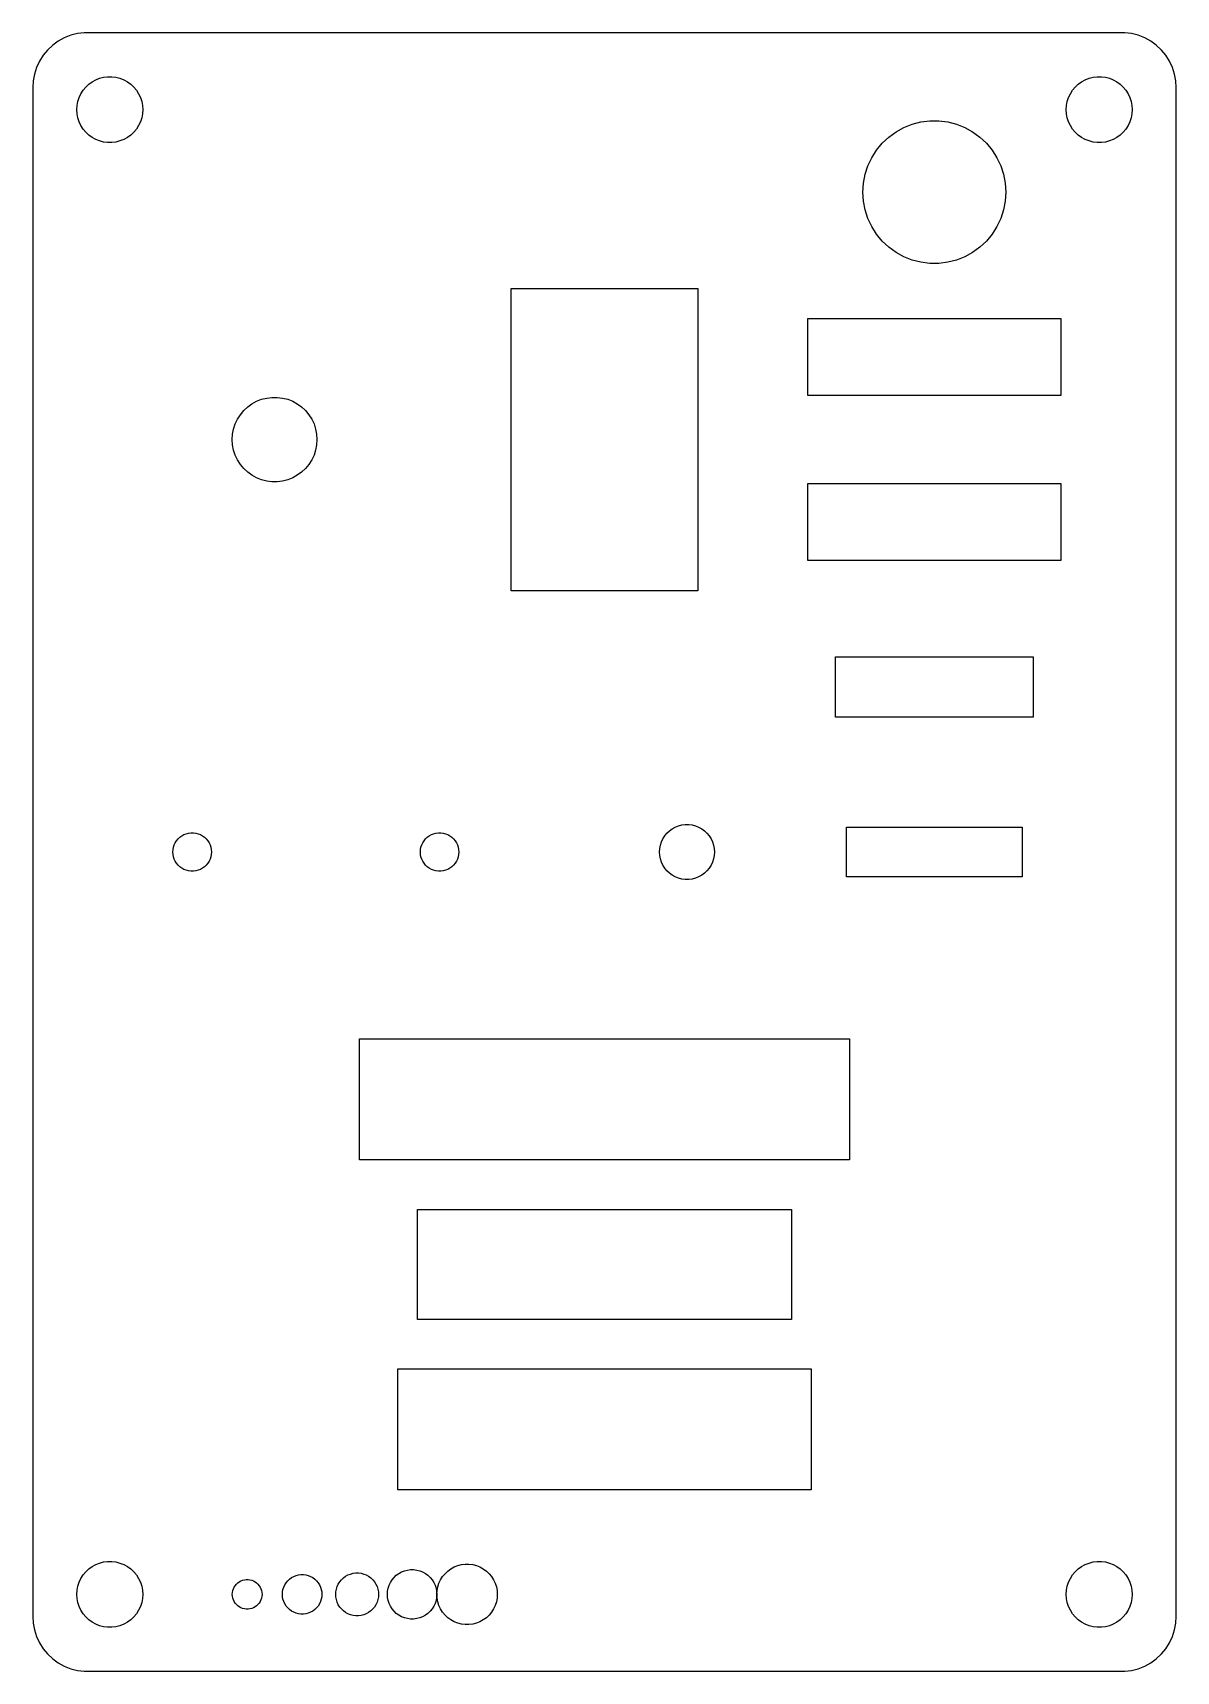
# Model space of a CAD drawing. Header units: metres. Extents: x -52 to 52, y -74 to 3413.
# Drawn here: x -52 to 52, y 2310.5 to 2459.5 of the extents above; entities that cross this region are included whole.
import ezdxf

# ---------------------------------------------------------------- set-up
doc = ezdxf.new("R2010")
doc.units = ezdxf.units.M

msp = doc.modelspace()

# ---------------------------------------------------------------- linework, layer by layer
for p, q in [((-50.1871, 2458.35), (-50.6448, 2457.92)), ((-49.6791, 2458.72), (-50.1871, 2458.35)), ((-49.1289, 2459.02), (-49.6791, 2458.72)), ((-48.5451, 2459.26), (-49.1289, 2459.02)), ((-47.9369, 2459.41), (-48.5451, 2459.26)), ((-47.3139, 2459.49), (-47.9369, 2459.41)), ((47.3139, 2459.49), (-47.3139, 2459.49)), ((47.9369, 2459.41), (47.3139, 2459.49)), ((48.5451, 2459.26), (47.9369, 2459.41)), ((49.1289, 2459.02), (48.5451, 2459.26)), ((49.6791, 2458.72), (49.1289, 2459.02)), ((50.1871, 2458.35), (49.6791, 2458.72)), ((50.6448, 2457.92), (50.1871, 2458.35)), ((-51.3815, 2456.91), (-51.6489, 2456.34)), ((-51.0451, 2457.44), (-51.3815, 2456.91)), ((-50.6448, 2457.92), (-51.0451, 2457.44)), ((51.0451, 2457.44), (50.6448, 2457.92)), ((51.3815, 2456.91), (51.0451, 2457.44)), ((51.6489, 2456.34), (51.3815, 2456.91)), ((-51.8429, 2455.74), (-51.9606, 2455.13)), ((-51.6489, 2456.34), (-51.8429, 2455.74)), ((-46.6075, 2455.03), (-46.2773, 2455.21)), ((-46.2773, 2455.21), (-45.927, 2455.35)), ((-45.927, 2455.35), (-45.5621, 2455.45)), ((-45.5621, 2455.45), (-45.1884, 2455.49)), ((-45.1884, 2455.49), (-44.8116, 2455.49)), ((-44.8116, 2455.49), (-44.4379, 2455.45)), ((-44.4379, 2455.45), (-44.0729, 2455.35)), ((-44.0729, 2455.35), (-43.7227, 2455.21)), ((-43.7227, 2455.21), (-43.3925, 2455.03)), ((43.3925, 2455.03), (43.7227, 2455.21)), ((43.7227, 2455.21), (44.0729, 2455.35)), ((44.0729, 2455.35), (44.4379, 2455.45)), ((44.4379, 2455.45), (44.8116, 2455.49)), ((44.8116, 2455.49), (45.1884, 2455.49)), ((45.1884, 2455.49), (45.5621, 2455.45)), ((45.5621, 2455.45), (45.927, 2455.35)), ((45.927, 2455.35), (46.2773, 2455.21)), ((46.2773, 2455.21), (46.6075, 2455.03)), ((51.8429, 2455.74), (51.6489, 2456.34)), ((51.9606, 2455.13), (51.8429, 2455.74)), ((-51.9606, 2455.13), (-52, 2454.5)), ((-52, 2454.5), (-52, 2315.5)), ((-47.7893, 2453.6), (-47.6289, 2453.95)), ((-47.6289, 2453.95), (-47.427, 2454.26)), ((-47.427, 2454.26), (-47.1869, 2454.55)), ((-47.1869, 2454.55), (-46.9123, 2454.81)), ((-46.9123, 2454.81), (-46.6075, 2455.03)), ((-43.3925, 2455.03), (-43.0877, 2454.81)), ((-43.0877, 2454.81), (-42.8131, 2454.55)), ((-42.8131, 2454.55), (-42.5729, 2454.26)), ((-42.5729, 2454.26), (-42.3711, 2453.95)), ((-42.3711, 2453.95), (-42.2107, 2453.6)), ((42.2107, 2453.6), (42.3711, 2453.95)), ((42.3711, 2453.95), (42.5729, 2454.26)), ((42.5729, 2454.26), (42.8131, 2454.55)), ((42.8131, 2454.55), (43.0877, 2454.81)), ((43.0877, 2454.81), (43.3925, 2455.03)), ((46.6075, 2455.03), (46.9123, 2454.81)), ((46.9123, 2454.81), (47.1869, 2454.55)), ((47.1869, 2454.55), (47.427, 2454.26)), ((47.427, 2454.26), (47.6289, 2453.95)), ((47.6289, 2453.95), (47.7893, 2453.6)), ((52, 2454.5), (51.9606, 2455.13)), ((52, 2315.5), (52, 2454.5)), ((-48, 2452.5), (-47.9763, 2452.88)), ((-47.9763, 2452.12), (-48, 2452.5)), ((-47.9763, 2452.88), (-47.9057, 2453.25)), ((-47.9057, 2453.25), (-47.7893, 2453.6)), ((-42.2107, 2453.6), (-42.0942, 2453.25)), ((-42.0942, 2453.25), (-42.0237, 2452.88)), ((-42.0237, 2452.88), (-42, 2452.5)), ((-42, 2452.5), (-42.0237, 2452.12)), ((42, 2452.5), (42.0237, 2452.88)), ((42.0237, 2452.12), (42, 2452.5)), ((42.0237, 2452.88), (42.0942, 2453.25)), ((42.0942, 2453.25), (42.2107, 2453.6)), ((47.7893, 2453.6), (47.9057, 2453.25)), ((47.9057, 2453.25), (47.9763, 2452.88)), ((47.9763, 2452.88), (48, 2452.5)), ((48, 2452.5), (47.9763, 2452.12)), ((-47.9057, 2451.75), (-47.9763, 2452.12)), ((-47.7893, 2451.4), (-47.9057, 2451.75)), ((-47.6289, 2451.05), (-47.7893, 2451.4)), ((-47.427, 2450.74), (-47.6289, 2451.05)), ((-47.1869, 2450.45), (-47.427, 2450.74)), ((-42.5729, 2450.74), (-42.8131, 2450.45)), ((-42.3711, 2451.05), (-42.5729, 2450.74)), ((-42.2107, 2451.4), (-42.3711, 2451.05)), ((-42.0942, 2451.75), (-42.2107, 2451.4)), ((-42.0237, 2452.12), (-42.0942, 2451.75)), ((26.5171, 2450.49), (27.2324, 2450.88)), ((27.2324, 2450.88), (27.9914, 2451.18)), ((27.9914, 2451.18), (28.782, 2451.38)), ((28.782, 2451.38), (29.5919, 2451.49)), ((29.5919, 2451.49), (30.4081, 2451.49)), ((30.4081, 2451.49), (31.218, 2451.38)), ((31.218, 2451.38), (32.0086, 2451.18)), ((32.0086, 2451.18), (32.7676, 2450.88)), ((32.7676, 2450.88), (33.4829, 2450.49)), ((42.0942, 2451.75), (42.0237, 2452.12)), ((42.2107, 2451.4), (42.0942, 2451.75)), ((42.3711, 2451.05), (42.2107, 2451.4)), ((42.5729, 2450.74), (42.3711, 2451.05)), ((42.8131, 2450.45), (42.5729, 2450.74)), ((47.427, 2450.74), (47.1869, 2450.45)), ((47.6289, 2451.05), (47.427, 2450.74)), ((47.7893, 2451.4), (47.6289, 2451.05)), ((47.9057, 2451.75), (47.7893, 2451.4)), ((47.9763, 2452.12), (47.9057, 2451.75)), ((-46.9123, 2450.19), (-47.1869, 2450.45)), ((-46.6075, 2449.97), (-46.9123, 2450.19)), ((-46.2773, 2449.79), (-46.6075, 2449.97)), ((-45.927, 2449.65), (-46.2773, 2449.79)), ((-45.5621, 2449.55), (-45.927, 2449.65)), ((-45.1884, 2449.51), (-45.5621, 2449.55)), ((-44.8116, 2449.51), (-45.1884, 2449.51)), ((-44.4379, 2449.55), (-44.8116, 2449.51)), ((-44.0729, 2449.65), (-44.4379, 2449.55)), ((-43.7227, 2449.79), (-44.0729, 2449.65)), ((-43.3925, 2449.97), (-43.7227, 2449.79)), ((-43.0877, 2450.19), (-43.3925, 2449.97)), ((-42.8131, 2450.45), (-43.0877, 2450.19)), ((24.7414, 2448.82), (25.2617, 2449.45)), ((25.2617, 2449.45), (25.8567, 2450.01)), ((25.8567, 2450.01), (26.5171, 2450.49)), ((33.4829, 2450.49), (34.1432, 2450.01)), ((34.1432, 2450.01), (34.7383, 2449.45)), ((34.7383, 2449.45), (35.2586, 2448.82)), ((43.0877, 2450.19), (42.8131, 2450.45)), ((43.3925, 2449.97), (43.0877, 2450.19)), ((43.7227, 2449.79), (43.3925, 2449.97)), ((44.0729, 2449.65), (43.7227, 2449.79)), ((44.4379, 2449.55), (44.0729, 2449.65)), ((44.8116, 2449.51), (44.4379, 2449.55)), ((45.1884, 2449.51), (44.8116, 2449.51)), ((45.5621, 2449.55), (45.1884, 2449.51)), ((45.927, 2449.65), (45.5621, 2449.55)), ((46.2773, 2449.79), (45.927, 2449.65)), ((46.6075, 2449.97), (46.2773, 2449.79)), ((46.9123, 2450.19), (46.6075, 2449.97)), ((47.1869, 2450.45), (46.9123, 2450.19)), ((23.9565, 2447.39), (24.304, 2448.13)), ((24.304, 2448.13), (24.7414, 2448.82)), ((35.2586, 2448.82), (35.696, 2448.13)), ((35.696, 2448.13), (36.0435, 2447.39)), ((23.5513, 2445.81), (23.7042, 2446.62)), ((23.7042, 2446.62), (23.9565, 2447.39)), ((36.0435, 2447.39), (36.2958, 2446.62)), ((36.2958, 2446.62), (36.4487, 2445.81)), ((23.5, 2445), (23.5513, 2445.81)), ((23.5513, 2444.19), (23.5, 2445)), ((36.4487, 2445.81), (36.5, 2445)), ((36.5, 2445), (36.4487, 2444.19)), ((23.7042, 2443.38), (23.5513, 2444.19)), ((23.9565, 2442.61), (23.7042, 2443.38)), ((36.2958, 2443.38), (36.0435, 2442.61)), ((36.4487, 2444.19), (36.2958, 2443.38)), ((24.304, 2441.87), (23.9565, 2442.61)), ((24.7414, 2441.18), (24.304, 2441.87)), ((35.696, 2441.87), (35.2586, 2441.18)), ((36.0435, 2442.61), (35.696, 2441.87)), ((25.2617, 2440.55), (24.7414, 2441.18)), ((25.8567, 2439.99), (25.2617, 2440.55)), ((34.7383, 2440.55), (34.1432, 2439.99)), ((35.2586, 2441.18), (34.7383, 2440.55)), ((26.5171, 2439.51), (25.8567, 2439.99)), ((27.2324, 2439.12), (26.5171, 2439.51)), ((27.9914, 2438.82), (27.2324, 2439.12)), ((28.782, 2438.62), (27.9914, 2438.82)), ((32.0086, 2438.82), (31.218, 2438.62)), ((32.7676, 2439.12), (32.0086, 2438.82)), ((33.4829, 2439.51), (32.7676, 2439.12)), ((34.1432, 2439.99), (33.4829, 2439.51)), ((29.5919, 2438.51), (28.782, 2438.62)), ((30.4081, 2438.51), (29.5919, 2438.51)), ((31.218, 2438.62), (30.4081, 2438.51)), ((-8.5, 2408.75), (-8.5, 2436.25)), ((-8.5, 2436.25), (8.5, 2436.25)), ((8.5, 2436.25), (8.5, 2408.75)), ((18.5, 2426.5), (18.5, 2433.5)), ((18.5, 2433.5), (41.5, 2433.5)), ((41.5, 2433.5), (41.5, 2426.5)), ((-32.8065, 2425.14), (-32.4541, 2425.47)), ((-32.4541, 2425.47), (-32.0629, 2425.75)), ((-32.0629, 2425.75), (-31.6392, 2425.98)), ((-31.6392, 2425.98), (-31.1897, 2426.16)), ((-31.1897, 2426.16), (-30.7214, 2426.28)), ((-30.7214, 2426.28), (-30.2417, 2426.34)), ((-30.2417, 2426.34), (-29.7583, 2426.34)), ((-29.7583, 2426.34), (-29.2786, 2426.28)), ((-29.2786, 2426.28), (-28.8103, 2426.16)), ((-28.8103, 2426.16), (-28.3607, 2425.98)), ((-28.3607, 2425.98), (-27.9371, 2425.75)), ((-27.9371, 2425.75), (-27.5459, 2425.47)), ((-27.5459, 2425.47), (-27.1935, 2425.14)), ((41.5, 2426.5), (18.5, 2426.5)), ((-33.729, 2423.46), (-33.5796, 2423.92)), ((-33.5796, 2423.92), (-33.3738, 2424.35)), ((-33.3738, 2424.35), (-33.1147, 2424.76)), ((-33.1147, 2424.76), (-32.8065, 2425.14)), ((-27.1935, 2425.14), (-26.8853, 2424.76)), ((-26.8853, 2424.76), (-26.6262, 2424.35)), ((-26.6262, 2424.35), (-26.4203, 2423.92)), ((-26.4203, 2423.92), (-26.271, 2423.46)), ((-33.85, 2422.5), (-33.8196, 2422.98)), ((-33.8196, 2422.02), (-33.85, 2422.5)), ((-33.8196, 2422.98), (-33.729, 2423.46)), ((-26.271, 2423.46), (-26.1804, 2422.98)), ((-26.1804, 2422.98), (-26.15, 2422.5)), ((-26.15, 2422.5), (-26.1804, 2422.02)), ((-33.729, 2421.54), (-33.8196, 2422.02)), ((-33.5796, 2421.08), (-33.729, 2421.54)), ((-33.3738, 2420.65), (-33.5796, 2421.08)), ((-26.4203, 2421.08), (-26.6262, 2420.65)), ((-26.271, 2421.54), (-26.4203, 2421.08)), ((-26.1804, 2422.02), (-26.271, 2421.54)), ((-33.1147, 2420.24), (-33.3738, 2420.65)), ((-32.8065, 2419.86), (-33.1147, 2420.24)), ((-32.4541, 2419.53), (-32.8065, 2419.86)), ((-32.0629, 2419.25), (-32.4541, 2419.53)), ((-27.5459, 2419.53), (-27.9371, 2419.25)), ((-27.1935, 2419.86), (-27.5459, 2419.53)), ((-26.8853, 2420.24), (-27.1935, 2419.86)), ((-26.6262, 2420.65), (-26.8853, 2420.24)), ((-31.6392, 2419.02), (-32.0629, 2419.25)), ((-31.1897, 2418.84), (-31.6392, 2419.02)), ((-30.7214, 2418.72), (-31.1897, 2418.84)), ((-30.2417, 2418.66), (-30.7214, 2418.72)), ((-29.7583, 2418.66), (-30.2417, 2418.66)), ((-29.2786, 2418.72), (-29.7583, 2418.66)), ((-28.8103, 2418.84), (-29.2786, 2418.72)), ((-28.3607, 2419.02), (-28.8103, 2418.84)), ((-27.9371, 2419.25), (-28.3607, 2419.02)), ((18.5, 2411.5), (18.5, 2418.5)), ((18.5, 2418.5), (41.5, 2418.5)), ((41.5, 2418.5), (41.5, 2411.5)), ((41.5, 2411.5), (18.5, 2411.5)), ((8.5, 2408.75), (-8.5, 2408.75)), ((21, 2397.25), (21, 2402.75)), ((21, 2402.75), (39, 2402.75)), ((39, 2402.75), (39, 2397.25)), ((39, 2397.25), (21, 2397.25)), ((-38.2451, 2386.58), (-38.0408, 2386.66)), ((-38.0408, 2386.66), (-37.8279, 2386.72)), ((-37.8279, 2386.72), (-37.6099, 2386.75)), ((-37.6099, 2386.75), (-37.3901, 2386.75)), ((-37.3901, 2386.75), (-37.1721, 2386.72)), ((-37.1721, 2386.72), (-36.9592, 2386.66)), ((-36.9592, 2386.66), (-36.7549, 2386.58)), ((-15.7451, 2386.58), (-15.5408, 2386.66)), ((-15.5408, 2386.66), (-15.3279, 2386.72)), ((-15.3279, 2386.72), (-15.1099, 2386.75)), ((-15.1099, 2386.75), (-14.8901, 2386.75)), ((-14.8901, 2386.75), (-14.6721, 2386.72)), ((-14.6721, 2386.72), (-14.4592, 2386.66)), ((-14.4592, 2386.66), (-14.2549, 2386.58)), ((5.47745, 2386.47), (5.67757, 2386.71)), ((5.67757, 2386.71), (5.90643, 2386.93)), ((5.90643, 2386.93), (6.16043, 2387.11)), ((6.16043, 2387.11), (6.43555, 2387.26)), ((6.43555, 2387.26), (6.72745, 2387.38)), ((6.72745, 2387.38), (7.03154, 2387.46)), ((7.03154, 2387.46), (7.34302, 2387.5)), ((7.34302, 2387.5), (7.65697, 2387.5)), ((7.65697, 2387.5), (7.96844, 2387.46)), ((7.96844, 2387.46), (8.27254, 2387.38)), ((8.27254, 2387.38), (8.56444, 2387.26)), ((8.56444, 2387.26), (8.83955, 2387.11)), ((8.83955, 2387.11), (9.09355, 2386.93)), ((9.09355, 2386.93), (9.32242, 2386.71)), ((9.32242, 2386.71), (9.52254, 2386.47)), ((22, 2382.75), (22, 2387.25)), ((22, 2387.25), (38, 2387.25)), ((38, 2387.25), (38, 2382.75)), ((-39.25, 2385), (-39.2362, 2385.22)), ((-39.2362, 2385.22), (-39.195, 2385.44)), ((-39.195, 2385.44), (-39.1271, 2385.64)), ((-39.1271, 2385.64), (-39.0335, 2385.84)), ((-39.0335, 2385.84), (-38.9158, 2386.03)), ((-38.9158, 2386.03), (-38.7757, 2386.2)), ((-38.7757, 2386.2), (-38.6155, 2386.35)), ((-38.6155, 2386.35), (-38.4377, 2386.48)), ((-38.4377, 2386.48), (-38.2451, 2386.58)), ((-36.7549, 2386.58), (-36.5623, 2386.48)), ((-36.5623, 2386.48), (-36.3845, 2386.35)), ((-36.3845, 2386.35), (-36.2243, 2386.2)), ((-36.2243, 2386.2), (-36.0842, 2386.03)), ((-36.0842, 2386.03), (-35.9665, 2385.84)), ((-35.9665, 2385.84), (-35.8729, 2385.64)), ((-35.8729, 2385.64), (-35.805, 2385.44)), ((-35.805, 2385.44), (-35.7638, 2385.22)), ((-35.7638, 2385.22), (-35.75, 2385)), ((-16.75, 2385), (-16.7362, 2385.22)), ((-16.7362, 2385.22), (-16.695, 2385.44)), ((-16.695, 2385.44), (-16.6271, 2385.64)), ((-16.6271, 2385.64), (-16.5335, 2385.84)), ((-16.5335, 2385.84), (-16.4158, 2386.03)), ((-16.4158, 2386.03), (-16.2757, 2386.2)), ((-16.2757, 2386.2), (-16.1155, 2386.35)), ((-16.1155, 2386.35), (-15.9377, 2386.48)), ((-15.9377, 2386.48), (-15.7451, 2386.58)), ((-14.2549, 2386.58), (-14.0623, 2386.48)), ((-14.0623, 2386.48), (-13.8845, 2386.35)), ((-13.8845, 2386.35), (-13.7243, 2386.2)), ((-13.7243, 2386.2), (-13.5842, 2386.03)), ((-13.5842, 2386.03), (-13.4665, 2385.84)), ((-13.4665, 2385.84), (-13.3729, 2385.64)), ((-13.3729, 2385.64), (-13.305, 2385.44)), ((-13.305, 2385.44), (-13.2638, 2385.22)), ((-13.2638, 2385.22), (-13.25, 2385)), ((5, 2385), (5.0197, 2385.31)), ((5.0197, 2385.31), (5.07854, 2385.62)), ((5.07854, 2385.62), (5.17555, 2385.92)), ((5.17555, 2385.92), (5.30922, 2386.2)), ((5.30922, 2386.2), (5.47745, 2386.47)), ((9.52254, 2386.47), (9.69077, 2386.2)), ((9.69077, 2386.2), (9.82443, 2385.92)), ((9.82443, 2385.92), (9.92145, 2385.62)), ((9.92145, 2385.62), (9.98029, 2385.31)), ((9.98029, 2385.31), (10, 2385)), ((-39.2362, 2384.78), (-39.25, 2385)), ((-39.195, 2384.56), (-39.2362, 2384.78)), ((-39.1271, 2384.36), (-39.195, 2384.56)), ((-39.0335, 2384.16), (-39.1271, 2384.36)), ((-38.9158, 2383.97), (-39.0335, 2384.16)), ((-38.7757, 2383.8), (-38.9158, 2383.97)), ((-38.6155, 2383.65), (-38.7757, 2383.8)), ((-36.2243, 2383.8), (-36.3845, 2383.65)), ((-36.0842, 2383.97), (-36.2243, 2383.8)), ((-35.9665, 2384.16), (-36.0842, 2383.97)), ((-35.8729, 2384.36), (-35.9665, 2384.16)), ((-35.805, 2384.56), (-35.8729, 2384.36)), ((-35.7638, 2384.78), (-35.805, 2384.56)), ((-35.75, 2385), (-35.7638, 2384.78)), ((-16.7362, 2384.78), (-16.75, 2385)), ((-16.695, 2384.56), (-16.7362, 2384.78)), ((-16.6271, 2384.36), (-16.695, 2384.56)), ((-16.5335, 2384.16), (-16.6271, 2384.36)), ((-16.4158, 2383.97), (-16.5335, 2384.16)), ((-16.2757, 2383.8), (-16.4158, 2383.97)), ((-16.1155, 2383.65), (-16.2757, 2383.8)), ((-13.7243, 2383.8), (-13.8845, 2383.65)), ((-13.5842, 2383.97), (-13.7243, 2383.8)), ((-13.4665, 2384.16), (-13.5842, 2383.97)), ((-13.3729, 2384.36), (-13.4665, 2384.16)), ((-13.305, 2384.56), (-13.3729, 2384.36)), ((-13.2638, 2384.78), (-13.305, 2384.56)), ((-13.25, 2385), (-13.2638, 2384.78)), ((5.0197, 2384.69), (5, 2385)), ((5.07854, 2384.38), (5.0197, 2384.69)), ((5.17555, 2384.08), (5.07854, 2384.38)), ((5.30922, 2383.8), (5.17555, 2384.08)), ((5.47745, 2383.53), (5.30922, 2383.8)), ((9.69077, 2383.8), (9.52254, 2383.53)), ((9.82443, 2384.08), (9.69077, 2383.8)), ((9.92145, 2384.38), (9.82443, 2384.08)), ((9.98029, 2384.69), (9.92145, 2384.38)), ((10, 2385), (9.98029, 2384.69)), ((-38.4377, 2383.52), (-38.6155, 2383.65)), ((-38.2451, 2383.42), (-38.4377, 2383.52)), ((-38.0408, 2383.34), (-38.2451, 2383.42)), ((-37.8279, 2383.28), (-38.0408, 2383.34)), ((-37.6099, 2383.25), (-37.8279, 2383.28)), ((-37.3901, 2383.25), (-37.6099, 2383.25)), ((-37.1721, 2383.28), (-37.3901, 2383.25)), ((-36.9592, 2383.34), (-37.1721, 2383.28)), ((-36.7549, 2383.42), (-36.9592, 2383.34)), ((-36.5623, 2383.52), (-36.7549, 2383.42)), ((-36.3845, 2383.65), (-36.5623, 2383.52)), ((-15.9377, 2383.52), (-16.1155, 2383.65)), ((-15.7451, 2383.42), (-15.9377, 2383.52)), ((-15.5408, 2383.34), (-15.7451, 2383.42)), ((-15.3279, 2383.28), (-15.5408, 2383.34)), ((-15.1099, 2383.25), (-15.3279, 2383.28)), ((-14.8901, 2383.25), (-15.1099, 2383.25)), ((-14.6721, 2383.28), (-14.8901, 2383.25)), ((-14.4592, 2383.34), (-14.6721, 2383.28)), ((-14.2549, 2383.42), (-14.4592, 2383.34)), ((-14.0623, 2383.52), (-14.2549, 2383.42)), ((-13.8845, 2383.65), (-14.0623, 2383.52)), ((5.67757, 2383.29), (5.47745, 2383.53)), ((5.90643, 2383.07), (5.67757, 2383.29)), ((6.16043, 2382.89), (5.90643, 2383.07)), ((6.43555, 2382.74), (6.16043, 2382.89)), ((6.72745, 2382.62), (6.43555, 2382.74)), ((7.03154, 2382.54), (6.72745, 2382.62)), ((7.34302, 2382.5), (7.03154, 2382.54)), ((7.65697, 2382.5), (7.34302, 2382.5)), ((7.96844, 2382.54), (7.65697, 2382.5)), ((8.27254, 2382.62), (7.96844, 2382.54)), ((8.56444, 2382.74), (8.27254, 2382.62)), ((8.83955, 2382.89), (8.56444, 2382.74)), ((9.09355, 2383.07), (8.83955, 2382.89)), ((9.32242, 2383.29), (9.09355, 2383.07)), ((9.52254, 2383.53), (9.32242, 2383.29)), ((38, 2382.75), (22, 2382.75)), ((-22.2889, 2357), (-22.2889, 2368)), ((-22.2889, 2368), (22.2889, 2368)), ((22.2889, 2368), (22.2889, 2357)), ((22.2889, 2357), (-22.2889, 2357)), ((-17, 2342.5), (-17, 2352.5)), ((-17, 2352.5), (17, 2352.5)), ((17, 2352.5), (17, 2342.5)), ((17, 2342.5), (-17, 2342.5)), ((-18.81, 2327), (-18.81, 2338)), ((-18.81, 2338), (18.81, 2338)), ((18.81, 2338), (18.81, 2327)), ((18.81, 2327), (-18.81, 2327)), ((-47.1869, 2319.55), (-46.9123, 2319.81)), ((-46.9123, 2319.81), (-46.6075, 2320.03)), ((-46.6075, 2320.03), (-46.2773, 2320.21)), ((-46.2773, 2320.21), (-45.927, 2320.35)), ((-45.927, 2320.35), (-45.5621, 2320.45)), ((-45.5621, 2320.45), (-45.1884, 2320.49)), ((-45.1884, 2320.49), (-44.8116, 2320.49)), ((-44.8116, 2320.49), (-44.4379, 2320.45)), ((-44.4379, 2320.45), (-44.0729, 2320.35)), ((-44.0729, 2320.35), (-43.7227, 2320.21)), ((-43.7227, 2320.21), (-43.3925, 2320.03)), ((-43.3925, 2320.03), (-43.0877, 2319.81)), ((-43.0877, 2319.81), (-42.8131, 2319.55)), ((-18.458, 2319.54), (-18.1953, 2319.64)), ((-18.1953, 2319.64), (-17.9216, 2319.71)), ((-17.9216, 2319.71), (-17.6413, 2319.75)), ((-17.6413, 2319.75), (-17.3587, 2319.75)), ((-17.3587, 2319.75), (-17.0784, 2319.71)), ((-17.0784, 2319.71), (-16.8047, 2319.64)), ((-16.8047, 2319.64), (-16.542, 2319.54)), ((-14.5047, 2319.38), (-14.2529, 2319.62)), ((-14.2529, 2319.62), (-13.9735, 2319.82)), ((-13.9735, 2319.82), (-13.6709, 2319.99)), ((-13.6709, 2319.99), (-13.3498, 2320.12)), ((-13.3498, 2320.12), (-13.0153, 2320.2)), ((-13.0153, 2320.2), (-12.6727, 2320.24)), ((-12.6727, 2320.24), (-12.3273, 2320.24)), ((-12.3273, 2320.24), (-11.9847, 2320.2)), ((-11.9847, 2320.2), (-11.6502, 2320.12)), ((-11.6502, 2320.12), (-11.3291, 2319.99)), ((-11.3291, 2319.99), (-11.0265, 2319.82)), ((-11.0265, 2319.82), (-10.7471, 2319.62)), ((-10.7471, 2319.62), (-10.4953, 2319.38)), ((42.8131, 2319.55), (43.0877, 2319.81)), ((43.0877, 2319.81), (43.3925, 2320.03)), ((43.3925, 2320.03), (43.7227, 2320.21)), ((43.7227, 2320.21), (44.0729, 2320.35)), ((44.0729, 2320.35), (44.4379, 2320.45)), ((44.4379, 2320.45), (44.8116, 2320.49)), ((44.8116, 2320.49), (45.1884, 2320.49)), ((45.1884, 2320.49), (45.5621, 2320.45)), ((45.5621, 2320.45), (45.927, 2320.35)), ((45.927, 2320.35), (46.2773, 2320.21)), ((46.2773, 2320.21), (46.6075, 2320.03)), ((46.6075, 2320.03), (46.9123, 2319.81)), ((46.9123, 2319.81), (47.1869, 2319.55)), ((-47.9763, 2317.88), (-47.9057, 2318.25)), ((-47.9057, 2318.25), (-47.7893, 2318.6)), ((-47.7893, 2318.6), (-47.6289, 2318.95)), ((-47.6289, 2318.95), (-47.427, 2319.26)), ((-47.427, 2319.26), (-47.1869, 2319.55)), ((-42.8131, 2319.55), (-42.5729, 2319.26)), ((-42.5729, 2319.26), (-42.3711, 2318.95)), ((-42.3711, 2318.95), (-42.2107, 2318.6)), ((-42.2107, 2318.6), (-42.0942, 2318.25)), ((-42.0942, 2318.25), (-42.0237, 2317.88)), ((-33.7552, 2318), (-33.683, 2318.15)), ((-33.683, 2318.15), (-33.5922, 2318.29)), ((-33.5922, 2318.29), (-33.4841, 2318.42)), ((-33.4841, 2318.42), (-33.3605, 2318.54)), ((-33.3605, 2318.54), (-33.2234, 2318.64)), ((-33.2234, 2318.64), (-33.0748, 2318.72)), ((-33.0748, 2318.72), (-32.9172, 2318.78)), ((-32.9172, 2318.78), (-32.753, 2318.83)), ((-32.753, 2318.83), (-32.5848, 2318.85)), ((-32.5848, 2318.85), (-32.4152, 2318.85)), ((-32.4152, 2318.85), (-32.247, 2318.83)), ((-32.247, 2318.83), (-32.0828, 2318.78)), ((-32.0828, 2318.78), (-31.9252, 2318.72)), ((-31.9252, 2318.72), (-31.7766, 2318.64)), ((-31.7766, 2318.64), (-31.6395, 2318.54)), ((-31.6395, 2318.54), (-31.5159, 2318.42)), ((-31.5159, 2318.42), (-31.4078, 2318.29)), ((-31.4078, 2318.29), (-31.317, 2318.15)), ((-31.317, 2318.15), (-31.2448, 2318)), ((-29.2434, 2317.95), (-29.1736, 2318.16)), ((-29.1736, 2318.16), (-29.0773, 2318.37)), ((-29.0773, 2318.37), (-28.9562, 2318.56)), ((-28.9562, 2318.56), (-28.8121, 2318.73)), ((-28.8121, 2318.73), (-28.6474, 2318.89)), ((-28.6474, 2318.89), (-28.4645, 2319.02)), ((-28.4645, 2319.02), (-28.2664, 2319.13)), ((-28.2664, 2319.13), (-28.0562, 2319.21)), ((-28.0562, 2319.21), (-27.8373, 2319.27)), ((-27.8373, 2319.27), (-27.613, 2319.3)), ((-27.613, 2319.3), (-27.387, 2319.3)), ((-27.387, 2319.3), (-27.1627, 2319.27)), ((-27.1627, 2319.27), (-26.9438, 2319.21)), ((-26.9438, 2319.21), (-26.7336, 2319.13)), ((-26.7336, 2319.13), (-26.5355, 2319.02)), ((-26.5355, 2319.02), (-26.3526, 2318.89)), ((-26.3526, 2318.89), (-26.1879, 2318.73)), ((-26.1879, 2318.73), (-26.0438, 2318.56)), ((-26.0438, 2318.56), (-25.9226, 2318.37)), ((-25.9226, 2318.37), (-25.8264, 2318.16)), ((-25.8264, 2318.16), (-25.7565, 2317.95)), ((-24.3887, 2317.98), (-24.3131, 2318.22)), ((-24.3131, 2318.22), (-24.2088, 2318.44)), ((-24.2088, 2318.44), (-24.0776, 2318.65)), ((-24.0776, 2318.65), (-23.9215, 2318.83)), ((-23.9215, 2318.83), (-23.743, 2319)), ((-23.743, 2319), (-23.5449, 2319.15)), ((-23.5449, 2319.15), (-23.3303, 2319.26)), ((-23.3303, 2319.26), (-23.1026, 2319.35)), ((-23.1026, 2319.35), (-22.8654, 2319.42)), ((-22.8654, 2319.42), (-22.6224, 2319.45)), ((-22.6224, 2319.45), (-22.3775, 2319.45)), ((-22.3775, 2319.45), (-22.1346, 2319.42)), ((-22.1346, 2319.42), (-21.8974, 2319.35)), ((-21.8974, 2319.35), (-21.6697, 2319.26)), ((-21.6697, 2319.26), (-21.4551, 2319.15)), ((-21.4551, 2319.15), (-21.257, 2319)), ((-21.257, 2319), (-21.0785, 2318.83)), ((-21.0785, 2318.83), (-20.9224, 2318.65)), ((-20.9224, 2318.65), (-20.7912, 2318.44)), ((-20.7912, 2318.44), (-20.6869, 2318.22)), ((-20.6869, 2318.22), (-20.6113, 2317.98)), ((-19.6793, 2318.06), (-19.592, 2318.33)), ((-19.592, 2318.33), (-19.4717, 2318.58)), ((-19.4717, 2318.58), (-19.3203, 2318.82)), ((-19.3203, 2318.82), (-19.1402, 2319.04)), ((-19.1402, 2319.04), (-18.9342, 2319.23)), ((-18.9342, 2319.23), (-18.7056, 2319.4)), ((-18.7056, 2319.4), (-18.458, 2319.54)), ((-16.542, 2319.54), (-16.2944, 2319.4)), ((-16.2944, 2319.4), (-16.0658, 2319.23)), ((-16.0658, 2319.23), (-15.8598, 2319.04)), ((-15.8598, 2319.04), (-15.6797, 2318.82)), ((-15.6797, 2318.82), (-15.5283, 2318.58)), ((-15.5283, 2318.58), (-15.408, 2318.33)), ((-15.408, 2318.33), (-15.3207, 2318.06)), ((-15.2283, 2317.84), (-15.1636, 2318.18)), ((-15.1636, 2318.18), (-15.0569, 2318.51)), ((-15.0569, 2318.51), (-14.9098, 2318.82)), ((-14.9098, 2318.82), (-14.7248, 2319.12)), ((-14.7248, 2319.12), (-14.5047, 2319.38)), ((-10.4953, 2319.38), (-10.2752, 2319.12)), ((-10.2752, 2319.12), (-10.0901, 2318.82)), ((-10.0901, 2318.82), (-9.9431, 2318.51)), ((-9.9431, 2318.51), (-9.8364, 2318.18)), ((-9.8364, 2318.18), (-9.77168, 2317.84)), ((42.0237, 2317.88), (42.0942, 2318.25)), ((42.0942, 2318.25), (42.2107, 2318.6)), ((42.2107, 2318.6), (42.3711, 2318.95)), ((42.3711, 2318.95), (42.5729, 2319.26)), ((42.5729, 2319.26), (42.8131, 2319.55)), ((47.1869, 2319.55), (47.427, 2319.26)), ((47.427, 2319.26), (47.6289, 2318.95)), ((47.6289, 2318.95), (47.7893, 2318.6)), ((47.7893, 2318.6), (47.9057, 2318.25)), ((47.9057, 2318.25), (47.9763, 2317.88)), ((-48, 2317.5), (-47.9763, 2317.88)), ((-47.9763, 2317.12), (-48, 2317.5)), ((-47.9057, 2316.75), (-47.9763, 2317.12)), ((-47.7893, 2316.4), (-47.9057, 2316.75)), ((-42.0942, 2316.75), (-42.2107, 2316.4)), ((-42.0237, 2317.12), (-42.0942, 2316.75)), ((-42.0237, 2317.88), (-42, 2317.5)), ((-42, 2317.5), (-42.0237, 2317.12)), ((-33.85, 2317.5), (-33.8394, 2317.67)), ((-33.8394, 2317.33), (-33.85, 2317.5)), ((-33.8394, 2317.67), (-33.8076, 2317.84)), ((-33.8076, 2317.16), (-33.8394, 2317.33)), ((-33.8076, 2317.84), (-33.7552, 2318)), ((-33.7552, 2317), (-33.8076, 2317.16)), ((-33.683, 2316.85), (-33.7552, 2317)), ((-33.5922, 2316.71), (-33.683, 2316.85)), ((-33.4841, 2316.58), (-33.5922, 2316.71)), ((-31.4078, 2316.71), (-31.5159, 2316.58)), ((-31.317, 2316.85), (-31.4078, 2316.71)), ((-31.2448, 2317), (-31.317, 2316.85)), ((-31.2448, 2318), (-31.1924, 2317.84)), ((-31.1924, 2317.16), (-31.2448, 2317)), ((-31.1924, 2317.84), (-31.1606, 2317.67)), ((-31.1606, 2317.33), (-31.1924, 2317.16)), ((-31.1606, 2317.67), (-31.15, 2317.5)), ((-31.15, 2317.5), (-31.1606, 2317.33)), ((-29.3, 2317.5), (-29.2858, 2317.73)), ((-29.2858, 2317.27), (-29.3, 2317.5)), ((-29.2858, 2317.73), (-29.2434, 2317.95)), ((-29.2434, 2317.05), (-29.2858, 2317.27)), ((-29.1736, 2316.84), (-29.2434, 2317.05)), ((-29.0773, 2316.63), (-29.1736, 2316.84)), ((-25.8264, 2316.84), (-25.9226, 2316.63)), ((-25.7565, 2317.05), (-25.8264, 2316.84)), ((-25.7565, 2317.95), (-25.7142, 2317.73)), ((-25.7142, 2317.27), (-25.7565, 2317.05)), ((-25.7142, 2317.73), (-25.7, 2317.5)), ((-25.7, 2317.5), (-25.7142, 2317.27)), ((-24.45, 2317.5), (-24.4346, 2317.74)), ((-24.4346, 2317.26), (-24.45, 2317.5)), ((-24.4346, 2317.74), (-24.3887, 2317.98)), ((-24.3887, 2317.02), (-24.4346, 2317.26)), ((-24.3131, 2316.78), (-24.3887, 2317.02)), ((-24.2088, 2316.56), (-24.3131, 2316.78)), ((-20.6869, 2316.78), (-20.7912, 2316.56)), ((-20.6113, 2317.02), (-20.6869, 2316.78)), ((-20.6113, 2317.98), (-20.5654, 2317.74)), ((-20.5654, 2317.26), (-20.6113, 2317.02)), ((-20.5654, 2317.74), (-20.55, 2317.5)), ((-20.55, 2317.5), (-20.5654, 2317.26)), ((-19.75, 2317.5), (-19.7323, 2317.78)), ((-19.7323, 2317.22), (-19.75, 2317.5)), ((-19.7323, 2317.78), (-19.6793, 2318.06)), ((-19.6793, 2316.94), (-19.7323, 2317.22)), ((-19.592, 2316.67), (-19.6793, 2316.94)), ((-19.4717, 2316.42), (-19.592, 2316.67)), ((-15.408, 2316.67), (-15.5283, 2316.42)), ((-15.3207, 2316.94), (-15.408, 2316.67)), ((-15.3207, 2318.06), (-15.2677, 2317.78)), ((-15.2677, 2317.22), (-15.3207, 2316.94)), ((-15.2677, 2317.78), (-15.25, 2317.5)), ((-15.25, 2317.5), (-15.2677, 2317.22)), ((-15.25, 2317.5), (-15.2283, 2317.84)), ((-15.2283, 2317.16), (-15.25, 2317.5)), ((-15.1636, 2316.82), (-15.2283, 2317.16)), ((-15.0569, 2316.49), (-15.1636, 2316.82)), ((-9.8364, 2316.82), (-9.9431, 2316.49)), ((-9.77168, 2317.16), (-9.8364, 2316.82)), ((-9.77168, 2317.84), (-9.75, 2317.5)), ((-9.75, 2317.5), (-9.77168, 2317.16)), ((42, 2317.5), (42.0237, 2317.88)), ((42.0237, 2317.12), (42, 2317.5)), ((42.0942, 2316.75), (42.0237, 2317.12)), ((42.2107, 2316.4), (42.0942, 2316.75)), ((47.9057, 2316.75), (47.7893, 2316.4)), ((47.9763, 2317.12), (47.9057, 2316.75)), ((47.9763, 2317.88), (48, 2317.5)), ((48, 2317.5), (47.9763, 2317.12)), ((-52, 2315.5), (-51.9606, 2314.87)), ((-47.6289, 2316.05), (-47.7893, 2316.4)), ((-47.427, 2315.74), (-47.6289, 2316.05)), ((-47.1869, 2315.45), (-47.427, 2315.74)), ((-46.9123, 2315.19), (-47.1869, 2315.45)), ((-46.6075, 2314.97), (-46.9123, 2315.19)), ((-43.0877, 2315.19), (-43.3925, 2314.97)), ((-42.8131, 2315.45), (-43.0877, 2315.19)), ((-42.5729, 2315.74), (-42.8131, 2315.45)), ((-42.3711, 2316.05), (-42.5729, 2315.74)), ((-42.2107, 2316.4), (-42.3711, 2316.05)), ((-33.3605, 2316.46), (-33.4841, 2316.58)), ((-33.2234, 2316.36), (-33.3605, 2316.46)), ((-33.0748, 2316.28), (-33.2234, 2316.36)), ((-32.9172, 2316.22), (-33.0748, 2316.28)), ((-32.753, 2316.17), (-32.9172, 2316.22)), ((-32.5848, 2316.15), (-32.753, 2316.17)), ((-32.4152, 2316.15), (-32.5848, 2316.15)), ((-32.247, 2316.17), (-32.4152, 2316.15)), ((-32.0828, 2316.22), (-32.247, 2316.17)), ((-31.9252, 2316.28), (-32.0828, 2316.22)), ((-31.7766, 2316.36), (-31.9252, 2316.28)), ((-31.6395, 2316.46), (-31.7766, 2316.36)), ((-31.5159, 2316.58), (-31.6395, 2316.46)), ((-28.9562, 2316.44), (-29.0773, 2316.63)), ((-28.8121, 2316.27), (-28.9562, 2316.44)), ((-28.6474, 2316.11), (-28.8121, 2316.27)), ((-28.4645, 2315.98), (-28.6474, 2316.11)), ((-28.2664, 2315.87), (-28.4645, 2315.98)), ((-28.0562, 2315.79), (-28.2664, 2315.87)), ((-27.8373, 2315.73), (-28.0562, 2315.79)), ((-27.613, 2315.7), (-27.8373, 2315.73)), ((-27.387, 2315.7), (-27.613, 2315.7)), ((-27.1627, 2315.73), (-27.387, 2315.7)), ((-26.9438, 2315.79), (-27.1627, 2315.73)), ((-26.7336, 2315.87), (-26.9438, 2315.79)), ((-26.5355, 2315.98), (-26.7336, 2315.87)), ((-26.3526, 2316.11), (-26.5355, 2315.98)), ((-26.1879, 2316.27), (-26.3526, 2316.11)), ((-26.0438, 2316.44), (-26.1879, 2316.27)), ((-25.9226, 2316.63), (-26.0438, 2316.44)), ((-24.0776, 2316.35), (-24.2088, 2316.56)), ((-23.9215, 2316.17), (-24.0776, 2316.35)), ((-23.743, 2316), (-23.9215, 2316.17)), ((-23.5449, 2315.85), (-23.743, 2316)), ((-23.3303, 2315.74), (-23.5449, 2315.85)), ((-23.1026, 2315.65), (-23.3303, 2315.74)), ((-22.8654, 2315.58), (-23.1026, 2315.65)), ((-22.6224, 2315.55), (-22.8654, 2315.58)), ((-22.3775, 2315.55), (-22.6224, 2315.55)), ((-22.1346, 2315.58), (-22.3775, 2315.55)), ((-21.8974, 2315.65), (-22.1346, 2315.58)), ((-21.6697, 2315.74), (-21.8974, 2315.65)), ((-21.4551, 2315.85), (-21.6697, 2315.74)), ((-21.257, 2316), (-21.4551, 2315.85)), ((-21.0785, 2316.17), (-21.257, 2316)), ((-20.9224, 2316.35), (-21.0785, 2316.17)), ((-20.7912, 2316.56), (-20.9224, 2316.35)), ((-19.3203, 2316.18), (-19.4717, 2316.42)), ((-19.1402, 2315.96), (-19.3203, 2316.18)), ((-18.9342, 2315.77), (-19.1402, 2315.96)), ((-18.7056, 2315.6), (-18.9342, 2315.77)), ((-18.458, 2315.46), (-18.7056, 2315.6)), ((-18.1953, 2315.36), (-18.458, 2315.46)), ((-17.9216, 2315.29), (-18.1953, 2315.36)), ((-17.6413, 2315.25), (-17.9216, 2315.29)), ((-17.3587, 2315.25), (-17.6413, 2315.25)), ((-17.0784, 2315.29), (-17.3587, 2315.25)), ((-16.8047, 2315.36), (-17.0784, 2315.29)), ((-16.542, 2315.46), (-16.8047, 2315.36)), ((-16.2944, 2315.6), (-16.542, 2315.46)), ((-16.0658, 2315.77), (-16.2944, 2315.6)), ((-15.8598, 2315.96), (-16.0658, 2315.77)), ((-15.6797, 2316.18), (-15.8598, 2315.96)), ((-15.5283, 2316.42), (-15.6797, 2316.18)), ((-14.9098, 2316.18), (-15.0569, 2316.49)), ((-14.7248, 2315.88), (-14.9098, 2316.18)), ((-14.5047, 2315.62), (-14.7248, 2315.88)), ((-14.2529, 2315.38), (-14.5047, 2315.62)), ((-13.9735, 2315.18), (-14.2529, 2315.38)), ((-13.6709, 2315.01), (-13.9735, 2315.18)), ((-11.0265, 2315.18), (-11.3291, 2315.01)), ((-10.7471, 2315.38), (-11.0265, 2315.18)), ((-10.4953, 2315.62), (-10.7471, 2315.38)), ((-10.2752, 2315.88), (-10.4953, 2315.62)), ((-10.0901, 2316.18), (-10.2752, 2315.88)), ((-9.9431, 2316.49), (-10.0901, 2316.18)), ((42.3711, 2316.05), (42.2107, 2316.4)), ((42.5729, 2315.74), (42.3711, 2316.05)), ((42.8131, 2315.45), (42.5729, 2315.74)), ((43.0877, 2315.19), (42.8131, 2315.45)), ((43.3925, 2314.97), (43.0877, 2315.19)), ((46.9123, 2315.19), (46.6075, 2314.97)), ((47.1869, 2315.45), (46.9123, 2315.19)), ((47.427, 2315.74), (47.1869, 2315.45)), ((47.6289, 2316.05), (47.427, 2315.74)), ((47.7893, 2316.4), (47.6289, 2316.05)), ((51.9606, 2314.87), (52, 2315.5)), ((-51.9606, 2314.87), (-51.8429, 2314.26)), ((-51.8429, 2314.26), (-51.6489, 2313.66)), ((-51.6489, 2313.66), (-51.3815, 2313.09)), ((-46.2773, 2314.79), (-46.6075, 2314.97)), ((-45.927, 2314.65), (-46.2773, 2314.79)), ((-45.5621, 2314.55), (-45.927, 2314.65)), ((-45.1884, 2314.51), (-45.5621, 2314.55)), ((-44.8116, 2314.51), (-45.1884, 2314.51)), ((-44.4379, 2314.55), (-44.8116, 2314.51)), ((-44.0729, 2314.65), (-44.4379, 2314.55)), ((-43.7227, 2314.79), (-44.0729, 2314.65)), ((-43.3925, 2314.97), (-43.7227, 2314.79)), ((-13.3498, 2314.88), (-13.6709, 2315.01)), ((-13.0153, 2314.8), (-13.3498, 2314.88)), ((-12.6727, 2314.76), (-13.0153, 2314.8)), ((-12.3273, 2314.76), (-12.6727, 2314.76)), ((-11.9847, 2314.8), (-12.3273, 2314.76)), ((-11.6502, 2314.88), (-11.9847, 2314.8)), ((-11.3291, 2315.01), (-11.6502, 2314.88)), ((43.7227, 2314.79), (43.3925, 2314.97)), ((44.0729, 2314.65), (43.7227, 2314.79)), ((44.4379, 2314.55), (44.0729, 2314.65)), ((44.8116, 2314.51), (44.4379, 2314.55)), ((45.1884, 2314.51), (44.8116, 2314.51)), ((45.5621, 2314.55), (45.1884, 2314.51)), ((45.927, 2314.65), (45.5621, 2314.55)), ((46.2773, 2314.79), (45.927, 2314.65)), ((46.6075, 2314.97), (46.2773, 2314.79)), ((51.3815, 2313.09), (51.6489, 2313.66)), ((51.6489, 2313.66), (51.8429, 2314.26)), ((51.8429, 2314.26), (51.9606, 2314.87)), ((-51.3815, 2313.09), (-51.0451, 2312.56)), ((-51.0451, 2312.56), (-50.6448, 2312.08)), ((50.6448, 2312.08), (51.0451, 2312.56)), ((51.0451, 2312.56), (51.3815, 2313.09)), ((-50.6448, 2312.08), (-50.1871, 2311.65)), ((-50.1871, 2311.65), (-49.6791, 2311.28)), ((-49.6791, 2311.28), (-49.1289, 2310.98)), ((-49.1289, 2310.98), (-48.5451, 2310.74)), ((-48.5451, 2310.74), (-47.9369, 2310.59)), ((47.9369, 2310.59), (48.5451, 2310.74)), ((48.5451, 2310.74), (49.1289, 2310.98)), ((49.1289, 2310.98), (49.6791, 2311.28)), ((49.6791, 2311.28), (50.1871, 2311.65)), ((50.1871, 2311.65), (50.6448, 2312.08)), ((-47.9369, 2310.59), (-47.3139, 2310.51)), ((-47.3139, 2310.51), (47.3139, 2310.51)), ((47.3139, 2310.51), (47.9369, 2310.59))]:
    msp.add_line(p, q)

doc.saveas('drawing.dxf')
